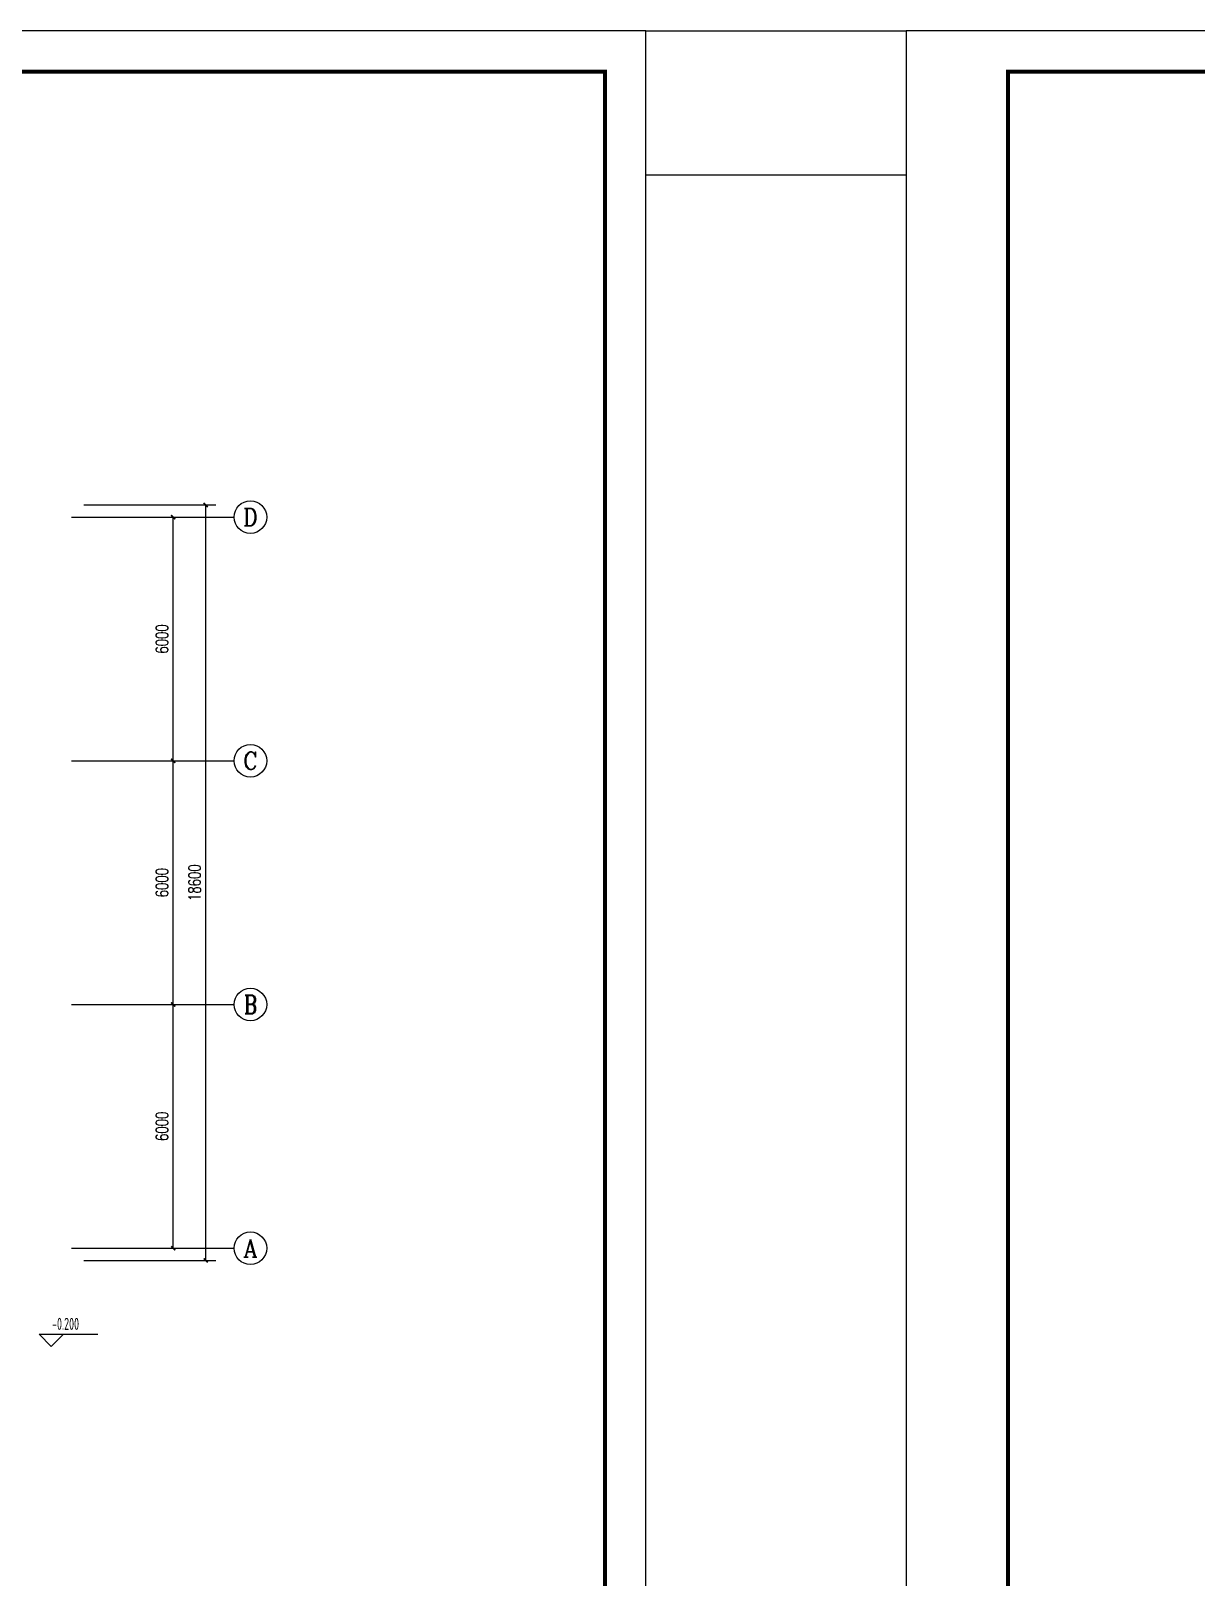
# Model space of a CAD drawing. Extents: x 1151645 to 1632247, y -116298 to 25377.
# Drawn here: x 1231078 to 1259749, y -79664 to -41598 of the extents above; entities that cross this region are included whole.
import ezdxf
from ezdxf.enums import TextEntityAlignment as Align

# ---------------------------------------------------------------- set-up
doc = ezdxf.new("R2010")
doc.units = 0
doc.header["$LTSCALE"] = 1000
doc.header["$MEASUREMENT"] = 0
doc.layers.get('0').update_dxf_attribs({"linetype": 'CONTINUOUS'})
doc.layers.get('Defpoints').update_dxf_attribs({"linetype": 'CONTINUOUS'})
doc.layers.add('_0', color=7, linetype='CONTINUOUS', lineweight=25)
for name, color, linetype in [('AXIS_TEXT', 7, 'CONTINUOUS'), ('PUB_TITLE', 4, 'CONTINUOUS'), ('建筑底图', 251, 'CONTINUOUS')]:
    doc.layers.add(name, color=color, linetype=linetype)
doc.styles.add('_TCH_AXIS', font='COMPLEX', dxfattribs={"bigfont": 'GBCBIG'})
doc.styles.add('_TCH_DIM', font='sceie.shx', dxfattribs={"bigfont": 'sceic.shx'})
doc.styles.add('_TCH_DIM_T3', font='SIMPLEX', dxfattribs={"width": 0.705882, "bigfont": 'GBCBIG'})
doc.styles.add('COMPLEX', font='COMPLEX')
doc.dimstyles.new('_TCH_ARCH&&100', dxfattribs={"dimtxt": 297.5, "dimasz": 100, "dimexe": 250, "dimexo": 300, "dimgap": 126.25, "dimtad": 1, "dimdec": 0, "dimzin": 0, "dimdsep": 46, "dimtxsty": '_TCH_DIM_T3', "dimblk": 'ARCHTICK', "dimcen": 0.09, "dimclrt": 7, "dimazin": 2, "dimtfac": 1, "dimtdec": 0, "dimtix": 1, "dimtmove": 2, "dimatfit": 3, "dimfxl": 0, "dimtolj": 1, "dimtzin": 0, "dimarcsym": 0})

# ---------------------------------------------------------------- blocks, each defined once
blk = doc.blocks.new('_AXISO')
blk.add_circle((0, 0), 0.5)
at = {"layer": 'AXIS_TEXT', "style": 'COMPLEX', "width": 1.041667}
blk.add_attdef('A', text='', height=0.56, dxfattribs=at).set_placement((-0.25, -0.28), (0.25, -0.28), align=Align.FIT)
blk = doc.blocks.new('_ArchTick')
at = {"color": 0, "linetype": 'ByBlock', "const_width": 0.4}
blk.add_lwpolyline([(-0.5, -0.5), (0.5, 0.5)], dxfattribs=at)
blk = doc.blocks.new('*D110')
at = {"layer": 'Defpoints', "color": 0, "transparency": 16777216}
for p in [(1232079, -53568), (1234579, -53568), (1232079, -59568)]:
    blk.add_point(p, dxfattribs=at)
at = {"layer": '建筑底图', "color": 0, "lineweight": -2, "transparency": 16777216}
for p, q in [((1232379, -53568), (1234829, -53568)), ((1234579, -59568), (1234579, -53568)), ((1232379, -59568), (1234829, -59568))]:
    blk.add_line(p, q, dxfattribs=at)
at = {"layer": '建筑底图', "color": 0, "lineweight": -2, "transparency": 16777216, "xscale": 100, "yscale": 100, "zscale": 100}
for p, rotation in [((1234579, -53568), 90), ((1234579, -59568), 270)]:
    blk.add_blockref('_ArchTick', p, dxfattribs=dict(at, rotation=rotation))
at = {"layer": '建筑底图', "color": 7, "transparency": 16777216, "insert": (1234304, -56568), "char_height": 297.5, "attachment_point": 5, "rotation": 90, "style": '_TCH_DIM_T3'}
blk.add_mtext('\\A1;6000', dxfattribs=at)
blk = doc.blocks.new('*D111')
at = {"layer": 'Defpoints', "color": 0, "transparency": 16777216}
for p in [(1232079, -59568), (1234579, -59568), (1232079, -65568)]:
    blk.add_point(p, dxfattribs=at)
at = {"layer": '建筑底图', "color": 0, "lineweight": -2, "transparency": 16777216}
for p, q in [((1232379, -59568), (1234829, -59568)), ((1234579, -65568), (1234579, -59568)), ((1232379, -65568), (1234829, -65568))]:
    blk.add_line(p, q, dxfattribs=at)
at = {"layer": '建筑底图', "color": 0, "lineweight": -2, "transparency": 16777216, "xscale": 100, "yscale": 100, "zscale": 100}
for p, rotation in [((1234579, -59568), 90), ((1234579, -65568), 270)]:
    blk.add_blockref('_ArchTick', p, dxfattribs=dict(at, rotation=rotation))
at = {"layer": '建筑底图', "color": 7, "transparency": 16777216, "insert": (1234304, -62568), "char_height": 297.5, "attachment_point": 5, "rotation": 90, "style": '_TCH_DIM_T3'}
blk.add_mtext('\\A1;6000', dxfattribs=at)
blk = doc.blocks.new('*D112')
at = {"layer": 'Defpoints', "color": 0, "transparency": 16777216}
for p in [(1232079, -65568), (1234579, -65568), (1232079, -71568)]:
    blk.add_point(p, dxfattribs=at)
at = {"layer": '建筑底图', "color": 0, "lineweight": -2, "transparency": 16777216}
for p, q in [((1232379, -65568), (1234829, -65568)), ((1234579, -71568), (1234579, -65568)), ((1232379, -71568), (1234829, -71568))]:
    blk.add_line(p, q, dxfattribs=at)
at = {"layer": '建筑底图', "color": 0, "lineweight": -2, "transparency": 16777216, "xscale": 100, "yscale": 100, "zscale": 100}
for p, rotation in [((1234579, -65568), 90), ((1234579, -71568), 270)]:
    blk.add_blockref('_ArchTick', p, dxfattribs=dict(at, rotation=rotation))
at = {"layer": '建筑底图', "color": 7, "transparency": 16777216, "insert": (1234304, -68568), "char_height": 297.5, "attachment_point": 5, "rotation": 90, "style": '_TCH_DIM_T3'}
blk.add_mtext('\\A1;6000', dxfattribs=at)
blk = doc.blocks.new('*D113')
at = {"layer": 'Defpoints', "color": 0, "transparency": 16777216}
for p in [(1232079, -53268), (1235379, -53268), (1232079, -71868)]:
    blk.add_point(p, dxfattribs=at)
at = {"layer": '建筑底图', "color": 0, "lineweight": -2, "transparency": 16777216}
for p, q in [((1232379, -53268), (1235629, -53268)), ((1235379, -71868), (1235379, -53268)), ((1232379, -71868), (1235629, -71868))]:
    blk.add_line(p, q, dxfattribs=at)
at = {"layer": '建筑底图', "color": 0, "lineweight": -2, "transparency": 16777216, "xscale": 100, "yscale": 100, "zscale": 100}
for p, rotation in [((1235379, -53268), 90), ((1235379, -71868), 270)]:
    blk.add_blockref('_ArchTick', p, dxfattribs=dict(at, rotation=rotation))
at = {"layer": '建筑底图', "color": 7, "transparency": 16777216, "insert": (1235104, -62568), "char_height": 297.5, "attachment_point": 5, "rotation": 90, "style": '_TCH_DIM_T3'}
blk.add_mtext('\\A1;18600', dxfattribs=at)

msp = doc.modelspace()

# ---------------------------------------------------------------- linework, layer by layer
at = {"layer": '_0', "color": 0}
msp.add_lwpolyline([(1246206.4, -41598.1), (1252618.8, -41598.1), (1252618.8, -45151.5), (1246206.4, -45151.5)], close=True, dxfattribs=at)
at = {"layer": 'PUB_TITLE', "color": 4}
for points in [[(1162106.4, -100998.1), (1246206.4, -100998.1), (1246206.4, -41598.1), (1162106.4, -41598.1)], [(1252618.8, -100998.1), (1336718.8, -100998.1), (1336718.8, -41598.1), (1252618.8, -41598.1)]]:
    msp.add_lwpolyline(points, close=True, dxfattribs=at)
at = {"layer": 'PUB_TITLE', "color": 4, "const_width": 100}
for points in [[(1164606.4, -99998.1), (1245206.4, -99998.1), (1245206.4, -42598.1), (1164606.4, -42598.1)], [(1255118.8, -99998.1), (1335718.8, -99998.1), (1335718.8, -42598.1), (1255118.8, -42598.1)]]:
    msp.add_lwpolyline(points, close=True, dxfattribs=at)
at = {"layer": '建筑底图'}
for p, q in [((1232078.8, -53567.7), (1236078.8, -53567.7)), ((1232078.8, -59567.7), (1236078.8, -59567.7)), ((1232078.8, -65567.7), (1236078.8, -65567.7)), ((1232078.8, -71567.7), (1236078.8, -71567.7)), ((1231577.4, -73984.2), (1231277.4, -73684.2)), ((1231277.4, -73684.2), (1232727.4, -73684.2)), ((1231577.4, -73984.2), (1231877.4, -73684.2))]:
    msp.add_line(p, q, dxfattribs=at)

# ---------------------------------------------------------------- block references
ref = msp.add_blockref('_AXISO', (1236478.8, -53567.7), dxfattribs=dict(at, xscale=800, yscale=800, zscale=800))
ref.add_attrib('A', 'D', dxfattribs={"layer": 'AXIS_TEXT', "color": 0, "height": 425.2, "style": '_TCH_AXIS', "width": 1.058824}).set_placement((1236296.6, -53780.3), (1236661, -53780.3), align=Align.FIT)
ref = msp.add_blockref('_AXISO', (1236478.8, -59567.7), dxfattribs=dict(at, xscale=800, yscale=800, zscale=800))
ref.add_attrib('A', 'C', dxfattribs={"layer": 'AXIS_TEXT', "color": 0, "height": 435.3, "style": '_TCH_AXIS', "width": 1.133333}).set_placement((1236302.6, -59785.4), (1236655, -59785.4), align=Align.FIT)
ref = msp.add_blockref('_AXISO', (1236478.8, -65567.7), dxfattribs=dict(at, xscale=800, yscale=800, zscale=800))
ref.add_attrib('A', 'B', dxfattribs={"layer": 'AXIS_TEXT', "color": 0, "height": 455.7, "style": '_TCH_AXIS', "width": 0.882353}).set_placement((1236316.1, -65795.6), (1236641.6, -65795.6), align=Align.FIT)
ref = msp.add_blockref('_AXISO', (1236478.8, -71567.7), dxfattribs=dict(at, xscale=800, yscale=800, zscale=800))
ref.add_attrib('A', 'A', dxfattribs={"layer": 'AXIS_TEXT', "color": 0, "height": 435.3, "style": '_TCH_AXIS', "width": 0.944444}).set_placement((1236302.6, -71785.4), (1236655, -71785.4), align=Align.FIT)

# ---------------------------------------------------------------- texts
at = {"layer": '建筑底图', "style": '_TCH_DIM', "width": 0.705882}
msp.add_text('-0.200', height=297.5, dxfattribs=at).set_placement((1231597.4, -73579.2))

# ---------------------------------------------------------------- dimensions: what is measured, and where the dimension line sits
at = {"layer": '建筑底图'}
for p1, p2, distance, picture, middle in [((1232078.8, -71867.7), (1232078.8, -53267.7), -3300, '*D113', (1235103.8, -62567.7)), ((1232078.8, -59567.7), (1232078.8, -53567.7), -2500, '*D110', (1234303.8, -56567.7)), ((1232078.8, -65567.7), (1232078.8, -59567.7), -2500, '*D111', (1234303.8, -62567.7)), ((1232078.8, -71567.7), (1232078.8, -65567.7), -2500, '*D112', (1234303.8, -68567.7))]:
    dim = msp.add_aligned_dim(p1=p1, p2=p2, distance=distance, dimstyle='_TCH_ARCH&&100', dxfattribs=at)
    dim.commit()
    dim.dimension.update_dxf_attribs({"geometry": picture, "text_midpoint": middle})

doc.saveas('drawing.dxf')
